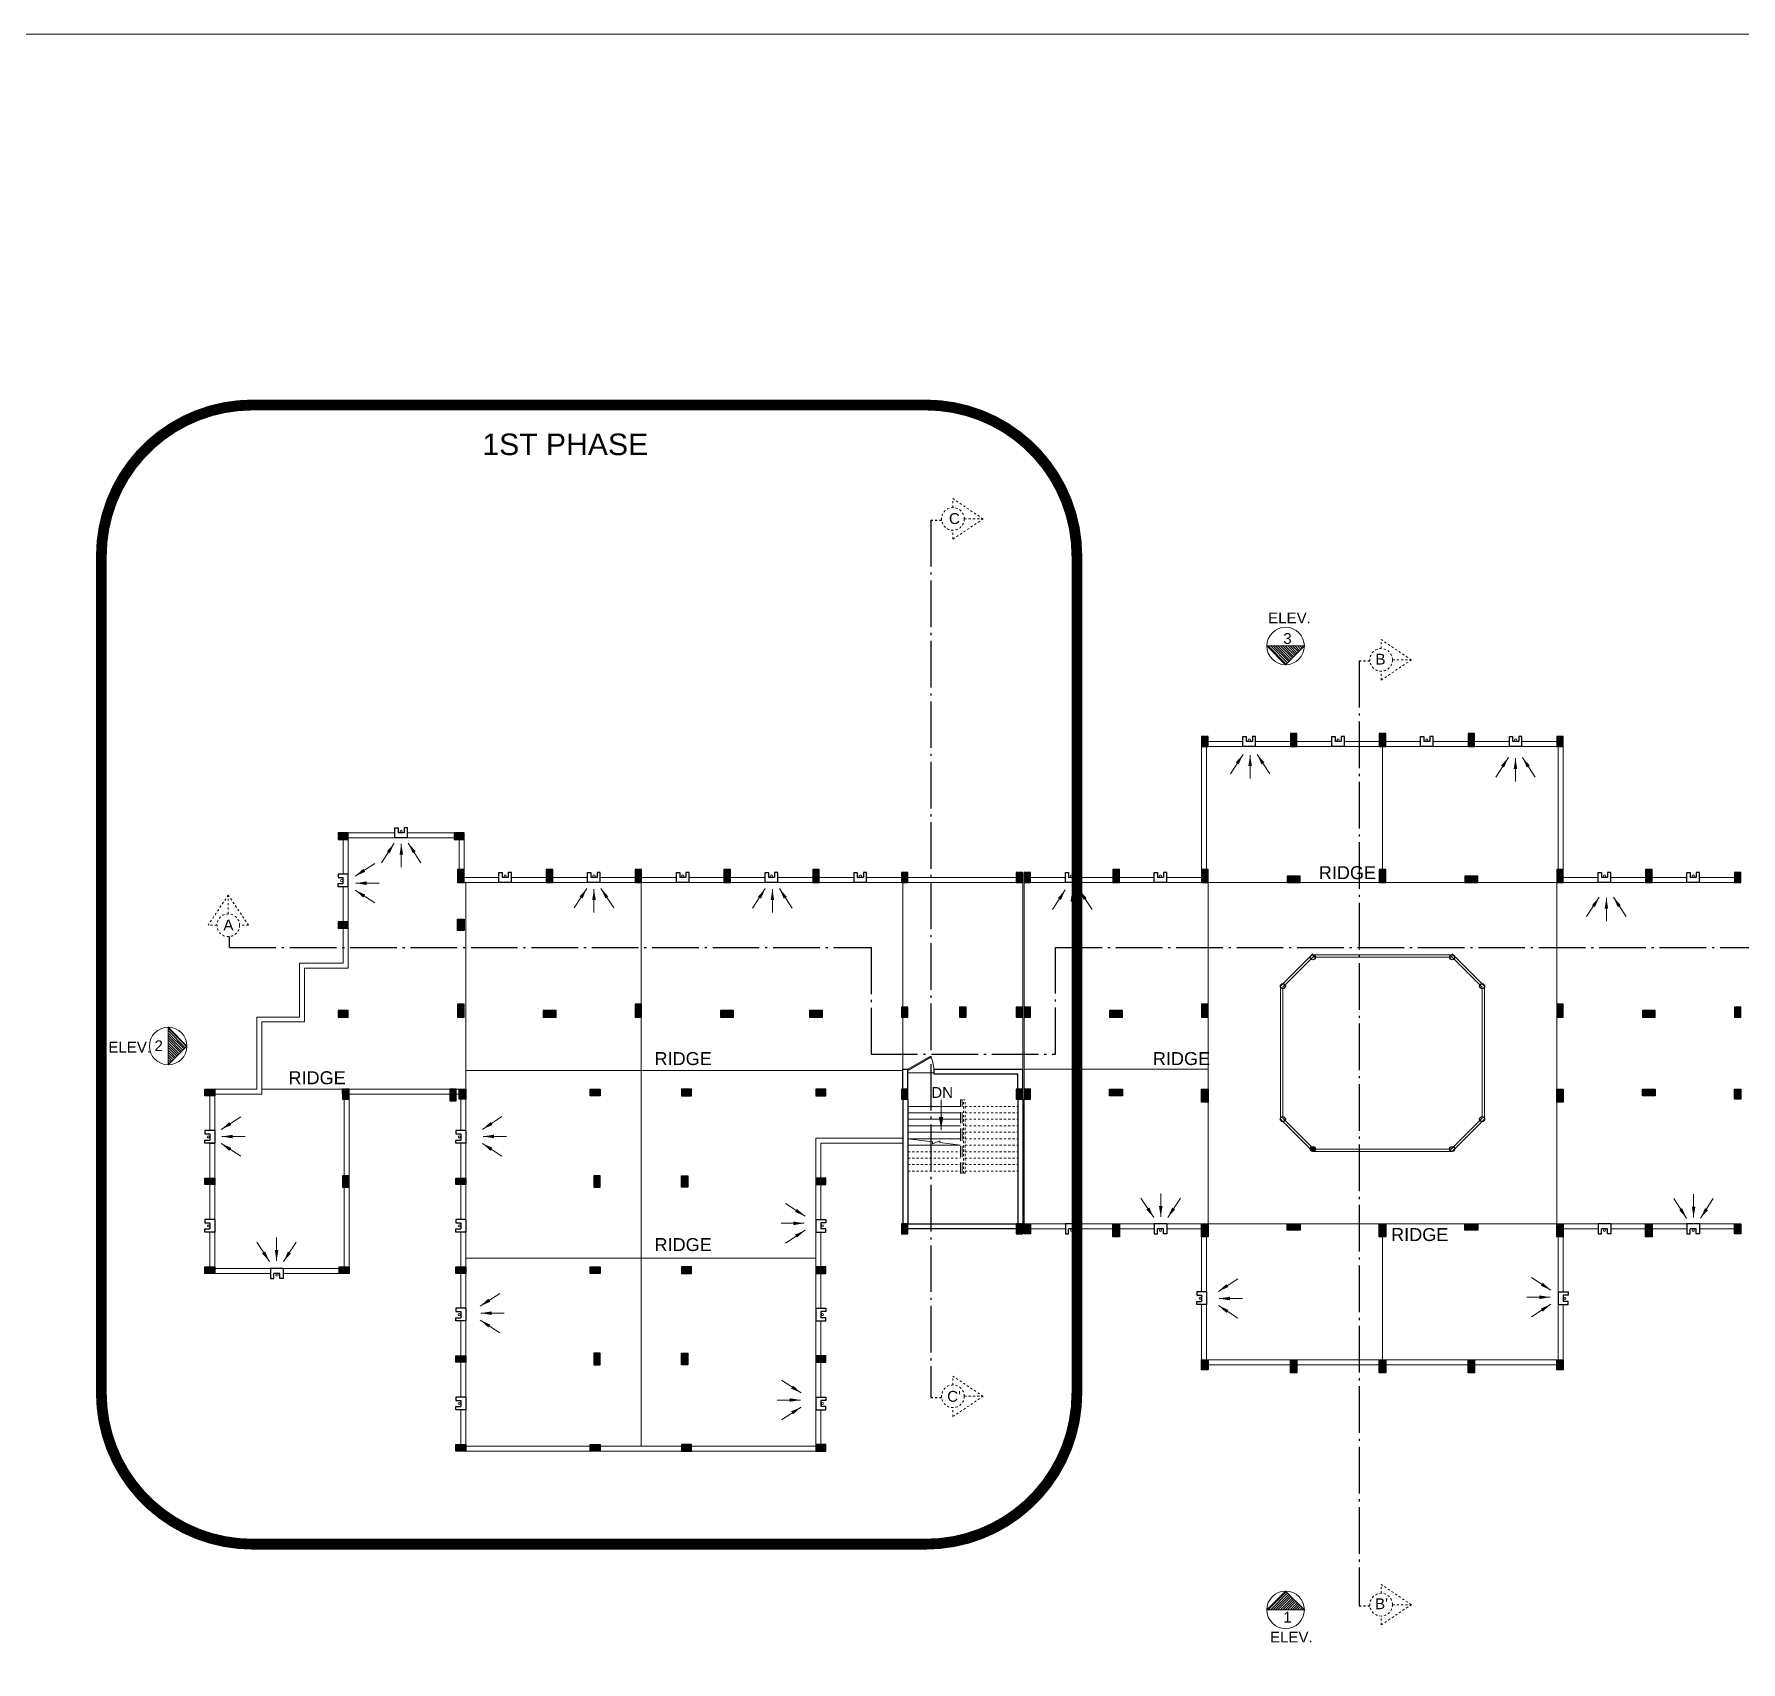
# Model space of a CAD drawing. Header units: millimetres. Extents: x 1898 to 3725, y 783 to 1532.
# Drawn here: x 2823.4 to 2902.5, y 1252.8 to 1328.2 of the extents above; entities that cross this region are included whole.
import ezdxf

# ---------------------------------------------------------------- set-up
doc = ezdxf.new("R2010")
doc.units = ezdxf.units.MM
for name, pattern in [('ACAD_ISO04W100', [30, 24, -3, 0, -3]), ('CENTER2', [1.125, 0.75, -0.125, 0.125, -0.125]), ('DASHED', [0.75, 0.5, -0.25]), ('DASHED2', [0.375, 0.25, -0.125]), ('HIDDEN', [0.375, 0.25, -0.125])]:
    doc.linetypes.add(name, pattern=pattern)
doc.layers.get('0').update_dxf_attribs({"lineweight": 20})
for name, color, linetype, lineweight in [('COL HATCH', 253, 'Continuous', 13), ('Column', 251, 'Continuous', 30), ('DIM', 6, 'Continuous', 18), ('Dimens', 251, 'Continuous', 18), ('Door', 54, 'Continuous', 18), ('ELEV.1', 7, 'Continuous', 20), ('expension joint', 248, 'Continuous', 18), ('Fixture', 44, 'Continuous', 13), ('Railing', 23, 'Continuous', 13), ('RIDGE', 7, 'Continuous', 15), ('Section', 72, 'DASHED2', 30), ('section line', 74, 'ACAD_ISO04W100', 30), ('SLOPE', 232, 'Continuous', 13), ('STAIRS', 10, 'Continuous', 18), ('TEXT', 7, 'Continuous', 15), ('Wall', 7, 'Continuous', 30), ('Window-Wall', 7, 'Continuous', 18)]:
    doc.layers.add(name, color=color, linetype=linetype, lineweight=lineweight)
doc.styles.add('DIM', font='arial.ttf', dxfattribs={"height": 0.5})
doc.styles.add('L120', font='arial.ttf', dxfattribs={"height": 0.6})
doc.styles.get("Standard").update_dxf_attribs({"font": 'arial.ttf', "height": 0.2})
doc.dimstyles.new('Current Dim style', dxfattribs={"dimscale": 0.3, "dimtxt": 0.2, "dimasz": 2, "dimexe": 0.18, "dimexo": 1, "dimgap": 0.09, "dimtad": 0, "dimzin": 0, "dimdsep": 46, "dimtxsty": 'Standard', "dimcen": 0.09, "dimclrd": 256, "dimclre": 256, "dimclrt": 7, "dimadec": 0, "dimazin": 0, "dimtfac": 1, "dimtofl": 0, "dimtmove": 2, "dimatfit": 3, "dimfxl": 0, "dimtolj": 1, "dimtzin": 0, "dimlwd": -1, "dimlwe": -1, "dimarcsym": 0})
doc.dimstyles.new('DIM', dxfattribs={"dimtxt": 0.5, "dimasz": 0.5, "dimexe": 0.02, "dimexo": 0, "dimgap": 0.1, "dimtad": 0, "dimdec": 3, "dimzin": 0, "dimdsep": 46, "dimtxsty": 'DIM', "dimcen": 0, "dimclrd": 251, "dimclre": 256, "dimclrt": 7, "dimadec": 0, "dimazin": 0, "dimtfac": 1, "dimtdec": 3, "dimtofl": 0, "dimtmove": 0, "dimatfit": 3, "dimfxl": 0, "dimtolj": 1, "dimtzin": 0, "dimlwd": -1, "dimlwe": -1, "dimarcsym": 0})

# ---------------------------------------------------------------- blocks, each defined once
blk = doc.blocks.new('C3')
at = {"layer": 'COL HATCH'}
h = blk.add_hatch(color=256, dxfattribs=at)
h.dxf.hatch_style = 1
h.paths.add_polyline_path([(0.3, 0), (0, 0), (0, -0.53), (0.3, -0.53)])
at = {"layer": 'Column'}
for p, q in [((0, 0), (0, -0.53)), ((0.3, 0), (0, 0)), ((0.3, -0.53), (0.3, 0)), ((0, -0.53), (0.3, -0.53))]:
    blk.add_line(p, q, dxfattribs=at)
blk = doc.blocks.new('SHAFT')
at = {"layer": 'Fixture'}
blk.add_circle((0.327, -0.302), 0.05, dxfattribs=at)
at = {"layer": 'Wall'}
for p, q in [((0.035, 0), (0.62, 0)), ((0.035, 0), (0.035, -0.46)), ((0.035, -0.46), (0.185, -0.46)), ((0.185, -0.46), (0.185, -0.23)), ((0.185, -0.23), (0.47, -0.23)), ((0.47, -0.46), (0.47, -0.23)), ((0.62, -0.46), (0.47, -0.46)), ((0.62, 0), (0.62, -0.46))]:
    blk.add_line(p, q, dxfattribs=at)
blk = doc.blocks.new('CU')
at = {"layer": 'COL HATCH', "linetype": 'CENTER2'}
h = blk.add_hatch(color=256, dxfattribs=at)
h.dxf.hatch_style = 1
h.paths.add_polyline_path([(0, 0.035), (0, -0.265), (0.46, -0.265), (0.46, 0.035)])
at = {"layer": 'Column', "linetype": 'CENTER2'}
blk.add_lwpolyline([(0, 0.035), (0, -0.265), (0.46, -0.265), (0.46, 0.035), (0, 0.035)], dxfattribs=at)
blk = doc.blocks.new('C2')
at = {"layer": 'COL HATCH'}
h = blk.add_hatch(color=256, dxfattribs=at)
h.dxf.hatch_style = 1
h.paths.add_polyline_path([(0.3, 0), (0, 0), (0, -0.6), (0.3, -0.6)])
at = {"layer": 'Column'}
for p, q in [((0, 0), (0, -0.6)), ((0.3, 0), (0, 0)), ((0.3, -0.6), (0.3, 0)), ((0, -0.6), (0.3, -0.6))]:
    blk.add_line(p, q, dxfattribs=at)
blk = doc.blocks.new('*U18')
for p, q in [((0, 0), (0, 6)), ((40, 0), (40, 6))]:
    blk.add_line(p, q)
blk.add_lwpolyline([(0, 0), (34.6, -20), (35.5, -18.5), (0.9, 1.5)], close=True)
blk.add_arc((0, 0), 40, 330, 360)
blk = doc.blocks.new('Door')
at = {"layer": 'Door'}
blk.add_line((0, 0.18), (1.199, 0.18), dxfattribs=at)
at = {"layer": 'Door', "xscale": 0.0299845412869386, "yscale": 0.0299845412869386, "zscale": 0.0299845412869386}
blk.add_blockref('*U18', (0, 0), dxfattribs=at)
blk = doc.blocks.new('Elev block')
at = {"layer": 'ELEV.1'}
h = blk.add_hatch(dxfattribs=at)
h.set_pattern_fill('ANSI31', color=256, scale=0.025, style=0)
h.set_pattern_definition([(315, (37.58842, 37.29722), (-0.0561266, -0.0561266), [])])
h.paths.add_polyline_path([(39.327, 37.297), (38.458, 36.428), (37.588, 37.297)])
h = blk.add_hatch(dxfattribs=at)
h.set_pattern_fill('ANSI31', color=256, scale=0.025, angle=-90, style=0)
h.set_pattern_definition([(315, (-13.32975, 19.63564), (0.0561266, 0.0561266), [])])
h.paths.add_polyline_path([(-13.33, 17.897), (-12.461, 18.766), (-13.33, 19.636)])
h = blk.add_hatch(dxfattribs=at)
h.set_pattern_fill('ANSI31', color=256, scale=0.025, angle=90, style=0)
h.set_pattern_definition([(135, (99.13637, 17.94766), (-0.0561266, -0.0561266), [])])
h.paths.add_polyline_path([(99.136, 19.686), (98.267, 18.817), (99.136, 17.948)])
h = blk.add_hatch(dxfattribs=at)
h.set_pattern_fill('ANSI31', color=256, scale=0.025, style=0)
h.set_pattern_definition([(45, (37.58842, -7.35309), (-0.0561266, 0.0561266), [])])
h.paths.add_polyline_path([(39.327, -7.353), (38.458, -6.484), (37.588, -7.353)])
for p, q in [((37.588, 37.297), (39.327, 37.297)), ((38.458, 36.428), (37.588, 37.297)), ((39.327, 37.297), (38.458, 36.428)), ((-13.33, 19.636), (-13.33, 17.897)), ((-12.461, 18.766), (-13.33, 19.636)), ((99.136, 19.686), (98.267, 18.817)), ((99.136, 17.948), (99.136, 19.686)), ((-13.33, 17.897), (-12.461, 18.766)), ((98.267, 18.817), (99.136, 17.948)), ((38.458, -6.484), (37.588, -7.353)), ((39.327, -7.353), (38.458, -6.484)), ((37.588, -7.353), (39.327, -7.353))]:
    blk.add_line(p, q, dxfattribs=at)
for centre in [(38.458, 37.297), (-13.33, 18.766), (99.136, 18.817), (38.458, -7.353)]:
    blk.add_circle(centre, 0.869, dxfattribs=at)
at = {"layer": 'ELEV.1', "char_height": 0.5, "attachment_point": 1, "style": 'L120'}
for s, insert in [('ELEV.', (37.649, 38.847)), ('3', (38.349, 37.893)), ('2', (-13.963, 19.029)), ('4', (99.297, 19.076)), ('ELEV.', (100.147, 19.051)), ('ELEV.', (-16.104, 18.964)), ('1', (38.349, -7.444)), ('ELEV.', (37.734, -8.366))]:
    blk.add_mtext_dynamic_manual_height_columns(s, width=0.5, gutter_width=24, heights=[0], dxfattribs=dict(at, insert=insert))
blk = doc.blocks.new('BDHVBFH')
at = {"layer": 'Section', "color": 7, "linetype": 'ByBlock', "lineweight": 20, "ltscale": 0.05}
for p, q in [((5432.399, -574.787), (5431.461, -576.186)), ((5432.399, -575.66), (5432.399, -574.787)), ((5433.338, -576.186), (5432.399, -574.787)), ((5431.873, -576.186), (5431.461, -576.186)), ((5433.338, -576.186), (5432.925, -576.186))]:
    blk.add_line(p, q, dxfattribs=at)
blk.add_circle((5432.399, -576.186), 0.526, dxfattribs=at)
blk = doc.blocks.new('A$C761723A2')
at = {"layer": 'Section', "ltscale": 0.05}
blk.add_line((110.31, 15.105), (110.31, 15.605), dxfattribs=at)
at = {"layer": 'section line', "ltscale": 0.09}
for p, q in [((1.47, 15.105), (1.47, 15.605)), ((1.47, 15.105), (31.207, 15.105)), ((31.207, 15.105), (31.207, 10.164)), ((39.754, 15.105), (110.31, 15.105)), ((39.754, 10.164), (39.754, 15.105)), ((31.207, 10.164), (39.754, 10.164))]:
    blk.add_line(p, q, dxfattribs=at)
at = {"layer": 'Section'}
for p in [(-5430.98, 592.314), (-5322.141, 592.314)]:
    blk.add_blockref('BDHVBFH', p, dxfattribs=at)
at = {"layer": 'section line', "ltscale": 0.07, "char_height": 0.5, "attachment_point": 1}
for s, width, insert in [('A', 1.05451, (1.191, 16.394)), ("A'", 0.53707, (110.006, 16.403))]:
    blk.add_mtext_dynamic_manual_height_columns(s, width=width, gutter_width=12.5, heights=[0], dxfattribs=dict(at, insert=insert))
blk = doc.blocks.new('A$C0FE92310')
at = {"layer": 'Section', "ltscale": 0.05}
for p, q in [((7.295, 32.832), (7.795, 32.832)), ((7.295, -10.936), (7.795, -10.936))]:
    blk.add_line(p, q, dxfattribs=at)
at = {"layer": 'section line', "ltscale": 0.09}
blk.add_line((7.295, 32.832), (7.295, -10.936), dxfattribs=at)
at = {"layer": 'Section', "rotation": 270}
for p in [(584.505, 5465.283), (584.505, 5421.515)]:
    blk.add_blockref('BDHVBFH', p, dxfattribs=at)
at = {"layer": 'section line', "ltscale": 0.07, "char_height": 0.5, "attachment_point": 1}
for s, width, insert in [('B', 1.05451, (8.056, 33.167)), ("B'", 0.53707, (8.036, -10.592))]:
    blk.add_mtext_dynamic_manual_height_columns(s, width=width, gutter_width=12.5, heights=[0], dxfattribs=dict(at, insert=insert))
blk = doc.blocks.new('A$C321216A2')
at = {"layer": 'Section', "ltscale": 0.05}
for p, q in [((1.36, 33.062), (1.86, 33.062)), ((1.36, -7.582), (1.86, -7.582))]:
    blk.add_line(p, q, dxfattribs=at)
at = {"layer": 'section line', "ltscale": 0.09}
blk.add_line((1.36, 33.062), (1.36, -7.582), dxfattribs=at)
at = {"layer": 'Section', "rotation": 270}
for p in [(578.569, 5465.513), (578.569, 5424.868)]:
    blk.add_blockref('BDHVBFH', p, dxfattribs=at)
at = {"layer": 'section line', "ltscale": 0.07, "char_height": 0.5, "attachment_point": 1}
for s, width, heights, insert in [('C', 1.05451, [0], (2.202, 33.38)), ("C'", 0.53707, [0.266], (2.118, -7.282))]:
    blk.add_mtext_dynamic_manual_height_columns(s, width=width, gutter_width=12.5, heights=heights, dxfattribs=dict(at, insert=insert))

msp = doc.modelspace()

# ---------------------------------------------------------------- hatches: boundary and pattern name
at = {"layer": 'COL HATCH'}
h = msp.add_hatch(color=256, dxfattribs=at)
edge = h.paths.add_edge_path()
edge.add_arc((2882.6317, 1276.5618), 0.115, 0, 360)
h = msp.add_hatch(color=256, dxfattribs=at)
edge = h.paths.add_edge_path()
edge.add_arc((2882.6317, 1276.5618), 0.115, 0, 360)
h = msp.add_hatch(color=256, dxfattribs=at)
edge = h.paths.add_edge_path()
edge.add_arc((2882.6317, 1276.5618), 0.115, 0, 360)
h = msp.add_hatch(color=256, dxfattribs=at)
edge = h.paths.add_edge_path()
edge.add_arc((2882.6317, 1276.5618), 0.115, 0, 360)
h = msp.add_hatch(color=256, dxfattribs=at)
edge = h.paths.add_edge_path()
edge.add_arc((2882.6317, 1276.5618), 0.115, 0, 360)
h = msp.add_hatch(color=256, dxfattribs=at)
edge = h.paths.add_edge_path()
edge.add_arc((2882.6317, 1276.5618), 0.115, 0, 360)
h = msp.add_hatch(color=256, dxfattribs=at)
edge = h.paths.add_edge_path()
edge.add_arc((2882.6317, 1276.5618), 0.115, 0, 360)
h = msp.add_hatch(color=256, dxfattribs=at)
edge = h.paths.add_edge_path()
edge.add_arc((2882.6317, 1276.5618), 0.115, 0, 360)

# ---------------------------------------------------------------- linework, layer by layer
at = {"layer": 'Column'}
for centre in [(2882.6317, 1285.4417), (2889.0917, 1285.4417), (2881.2467, 1284.1043), (2890.4767, 1284.1043), (2881.2467, 1277.9468), (2890.4767, 1277.9468), (2882.6317, 1276.5618), (2889.0917, 1276.5618)]:
    msp.add_circle(centre, 0.115, dxfattribs=at)
at = {"layer": 'DIM'}
for p, q in [((2881.1317, 1284.1043), (2882.6317, 1285.6043)), ((2881.2467, 1284.0567), (2882.6793, 1285.4893)), ((2882.6317, 1285.5567), (2889.0917, 1285.5567)), ((2882.6793, 1285.4417), (2889.044, 1285.4417)), ((2889.044, 1285.4893), (2890.4767, 1284.0567)), ((2889.0917, 1285.6043), (2890.5917, 1284.1043)), ((2881.1317, 1284.1043), (2881.1317, 1277.9468)), ((2881.2467, 1284.0567), (2881.2467, 1277.9945)), ((2890.4767, 1284.0567), (2890.4767, 1277.9945)), ((2890.5917, 1284.1043), (2890.5917, 1277.9468)), ((2881.1317, 1277.9468), (2882.6317, 1276.4468)), ((2881.2467, 1277.9945), (2882.6793, 1276.5618)), ((2889.044, 1276.5618), (2890.4767, 1277.9945)), ((2889.0917, 1276.4468), (2890.5917, 1277.9468)), ((2865.0055, 1276.8972), (2863.8692, 1277.0369)), ((2865.0055, 1276.8006), (2865.3401, 1276.9405)), ((2865.0055, 1276.8972), (2865.0055, 1276.8006)), ((2865.3401, 1276.856), (2865.3401, 1276.9405)), ((2866.3092, 1276.7369), (2865.3401, 1276.856)), ((2882.6317, 1276.4468), (2889.0917, 1276.4468)), ((2882.6793, 1276.5618), (2889.044, 1276.5618))]:
    msp.add_line(p, q, dxfattribs=at)
at = {"layer": 'DIM', "linetype": 'Continuous'}
msp.add_lwpolyline([(2246.9181, 1328.2075), (3090.9806, 1328.2075), (3090.9806, 1182.0657), (2246.9181, 1182.0657)], close=True, dxfattribs=at)
at = {"layer": 'Dimens', "color": 1, "linetype": 'DASHED', "lineweight": 15, "ltscale": 10, "const_width": 0.5}
msp.add_lwpolyline([(2833.4859, 1311.0278), (2864.6993, 1311.0278, -0.4142136), (2871.6993, 1304.0278), (2871.6993, 1265.2566, -0.4142136), (2864.6993, 1258.2566), (2833.4859, 1258.2566, -0.4142136), (2826.4859, 1265.2566), (2826.4859, 1304.0278, -0.4142136)], format="xyb", close=True, dxfattribs=at)
at = {"layer": 'ELEV.1'}
for p, q in [((2877.4817, 1289.5068), (2877.4817, 1295.2068)), ((2877.7117, 1289.5068), (2877.7117, 1295.2068)), ((2877.7817, 1295.4368), (2879.3967, 1295.4368)), ((2877.7817, 1295.2068), (2879.3967, 1295.2068)), ((2879.9817, 1295.4368), (2881.5967, 1295.4368)), ((2879.9817, 1295.2068), (2881.5967, 1295.2068)), ((2881.8967, 1295.4368), (2883.5117, 1295.4368)), ((2881.8967, 1295.2068), (2883.5117, 1295.2068)), ((2884.0967, 1295.4368), (2885.7117, 1295.4368)), ((2884.0967, 1295.2068), (2885.7117, 1295.2068)), ((2886.0117, 1295.4368), (2887.6267, 1295.4368)), ((2886.0117, 1295.2068), (2887.6267, 1295.2068)), ((2888.2117, 1295.4368), (2889.8267, 1295.4368)), ((2888.2117, 1295.2068), (2889.8267, 1295.2068)), ((2890.1267, 1295.4368), (2891.7417, 1295.4368)), ((2890.1267, 1295.2068), (2891.7417, 1295.2068)), ((2892.3267, 1295.4368), (2893.9417, 1295.4368)), ((2892.3267, 1295.2068), (2893.9417, 1295.2068)), ((2894.0117, 1289.5068), (2894.0117, 1295.2068)), ((2894.2417, 1289.5068), (2894.2417, 1295.2068)), ((2837.9293, 1291.2068), (2840.0892, 1291.2068)), ((2837.9293, 1290.9768), (2840.0892, 1290.9768)), ((2842.8342, 1291.2068), (2840.6742, 1291.2068)), ((2842.8342, 1290.9768), (2840.6742, 1290.9768)), ((2837.6993, 1290.9068), (2837.6993, 1289.2918)), ((2837.9293, 1290.9068), (2837.9293, 1289.2918)), ((2843.0642, 1289.5068), (2843.0642, 1290.9068)), ((2843.2942, 1289.5068), (2843.2942, 1290.9068)), ((2837.6993, 1287.0918), (2837.6993, 1288.7068)), ((2837.9293, 1287.0918), (2837.9293, 1288.7068)), ((2843.2942, 1289.1368), (2844.9092, 1289.1368)), ((2843.2942, 1288.9068), (2844.9092, 1288.9068)), ((2845.4942, 1289.1368), (2847.1092, 1289.1368)), ((2845.4942, 1288.9068), (2847.1092, 1288.9068)), ((2847.4092, 1289.1368), (2849.0242, 1289.1368)), ((2847.4092, 1288.9068), (2849.0242, 1288.9068)), ((2849.6092, 1289.1368), (2851.2242, 1289.1368)), ((2849.6092, 1288.9068), (2851.2242, 1288.9068)), ((2851.5242, 1289.1368), (2853.1392, 1289.1368)), ((2851.5242, 1288.9068), (2853.1392, 1288.9068)), ((2853.7242, 1289.1368), (2855.3392, 1289.1368)), ((2853.7242, 1288.9068), (2855.3392, 1288.9068)), ((2855.6392, 1289.1368), (2857.2542, 1289.1368)), ((2855.6392, 1288.9068), (2857.2542, 1288.9068)), ((2857.8392, 1289.1368), (2859.4542, 1289.1368)), ((2857.8392, 1288.9068), (2859.4542, 1288.9068)), ((2859.7542, 1289.1368), (2861.3692, 1289.1368)), ((2859.7542, 1288.9068), (2861.3692, 1288.9068)), ((2861.9542, 1289.1368), (2863.5692, 1289.1368)), ((2861.9542, 1288.9068), (2863.5692, 1288.9068)), ((2863.8692, 1289.1368), (2868.8892, 1289.1368)), ((2863.8692, 1288.9068), (2868.8892, 1288.9068)), ((2869.5517, 1289.1368), (2871.1667, 1289.1368)), ((2869.5517, 1288.9068), (2871.1667, 1288.9068)), ((2871.7517, 1289.1368), (2873.3667, 1289.1368)), ((2871.7517, 1288.9068), (2873.3667, 1288.9068)), ((2873.6667, 1289.1368), (2875.2817, 1289.1368)), ((2873.6667, 1288.9068), (2875.2817, 1288.9068)), ((2875.8667, 1289.1368), (2877.4817, 1289.1368)), ((2875.8667, 1288.9068), (2877.4817, 1288.9068)), ((2894.2417, 1289.1368), (2895.8567, 1289.1368)), ((2894.2417, 1288.9068), (2895.8567, 1288.9068)), ((2896.4417, 1289.1368), (2898.0567, 1289.1368)), ((2896.4417, 1288.9068), (2898.0567, 1288.9068)), ((2898.3567, 1289.1368), (2899.9717, 1289.1368)), ((2898.3567, 1288.9068), (2899.9717, 1288.9068)), ((2900.5567, 1289.1368), (2902.1717, 1289.1368)), ((2900.5567, 1288.9068), (2902.1717, 1288.9068)), ((2837.6993, 1286.7918), (2837.6993, 1285.1768)), ((2837.9293, 1286.7918), (2837.9293, 1284.9468)), ((2835.6683, 1285.1768), (2837.6993, 1285.1768)), ((2835.6683, 1285.1768), (2835.6683, 1282.6768)), ((2837.9683, 1279.3268), (2842.9142, 1279.3268)), ((2837.9683, 1279.0968), (2842.9142, 1279.0968)), ((2843.1442, 1279.3268), (2842.9317, 1279.3268)), ((2842.9317, 1279.0968), (2843.1442, 1279.0968)), ((2831.5083, 1277.4118), (2831.5083, 1279.0268)), ((2831.7383, 1277.4118), (2831.7383, 1279.0268)), ((2837.7383, 1275.3268), (2837.7383, 1278.8668)), ((2837.9683, 1275.3268), (2837.9683, 1278.8668)), ((2843.1442, 1279.0268), (2843.1442, 1277.4118)), ((2843.3742, 1279.0268), (2843.3742, 1277.4118)), ((2831.5083, 1275.2118), (2831.5083, 1276.8268)), ((2831.7383, 1275.2118), (2831.7383, 1276.8268)), ((2843.1442, 1276.8268), (2843.1442, 1275.2118)), ((2843.3742, 1276.8268), (2843.3742, 1275.2118)), ((2859.6042, 1277.0568), (2863.6392, 1277.0568)), ((2859.6042, 1277.0568), (2859.6042, 1275.2118)), ((2859.8342, 1276.8268), (2863.6392, 1276.8268)), ((2859.8342, 1276.8268), (2859.8342, 1275.2118)), ((2831.5083, 1273.2968), (2831.5083, 1274.9118)), ((2831.7383, 1273.2968), (2831.7383, 1274.9118)), ((2837.7383, 1271.0968), (2837.7383, 1274.7968)), ((2837.9683, 1271.0968), (2837.9683, 1274.7968)), ((2843.1442, 1274.9118), (2843.1442, 1273.2968)), ((2843.3742, 1274.9118), (2843.3742, 1273.2968)), ((2859.6042, 1274.9118), (2859.6042, 1273.2968)), ((2859.6042, 1274.9118), (2859.6042, 1274.7968)), ((2859.8342, 1274.9118), (2859.8342, 1273.2968)), ((2859.8342, 1274.9118), (2859.8342, 1274.7968)), ((2871.1667, 1273.0969), (2869.5517, 1273.0969)), ((2871.1667, 1272.8669), (2869.5517, 1272.8669)), ((2873.3667, 1273.0969), (2871.7517, 1273.0969)), ((2873.3667, 1272.8669), (2871.7517, 1272.8669)), ((2875.2817, 1273.0969), (2873.6667, 1273.0969)), ((2875.2817, 1272.8669), (2873.6667, 1272.8669)), ((2877.4817, 1273.0969), (2875.8667, 1273.0969)), ((2877.4817, 1272.8669), (2875.8667, 1272.8669)), ((2894.2417, 1273.0968), (2895.8567, 1273.0968)), ((2894.2417, 1272.8668), (2895.8567, 1272.8668)), ((2896.4417, 1273.0968), (2898.0567, 1273.0968)), ((2896.4417, 1272.8668), (2898.0567, 1272.8668)), ((2898.3567, 1273.0968), (2899.9717, 1273.0968)), ((2898.3567, 1272.8668), (2899.9717, 1272.8668)), ((2900.5567, 1273.0968), (2902.1717, 1273.0968)), ((2900.5567, 1272.8668), (2902.1717, 1272.8668)), ((2831.5083, 1271.0968), (2831.5083, 1272.7118)), ((2831.7383, 1271.0968), (2831.7383, 1272.7118)), ((2843.1442, 1272.7118), (2843.1442, 1271.0968)), ((2843.3742, 1272.7118), (2843.3742, 1271.0968)), ((2859.6042, 1272.7118), (2859.6042, 1271.0968)), ((2859.8342, 1272.7118), (2859.8342, 1271.0968)), ((2877.4817, 1269.9394), (2877.4817, 1272.4969)), ((2877.7117, 1269.9394), (2877.7117, 1272.4969)), ((2894.0117, 1272.4968), (2894.0117, 1269.9393)), ((2894.2417, 1272.4968), (2894.2417, 1269.9393)), ((2831.7383, 1271.0268), (2834.3308, 1271.0268)), ((2831.7383, 1270.7968), (2834.3308, 1270.7968)), ((2834.9158, 1271.0268), (2837.5083, 1271.0268)), ((2834.9158, 1270.7968), (2837.5083, 1270.7968)), ((2843.1442, 1270.7968), (2843.1442, 1269.1818)), ((2843.3742, 1270.7968), (2843.3742, 1269.1818)), ((2859.6042, 1270.7968), (2859.6042, 1269.1818)), ((2859.8342, 1270.7968), (2859.8342, 1269.1818)), ((2877.4817, 1266.7968), (2877.4817, 1269.3544)), ((2877.7117, 1266.7968), (2877.7117, 1269.3544)), ((2894.0117, 1269.3543), (2894.0117, 1266.7968)), ((2894.2417, 1269.3543), (2894.2417, 1266.7968)), ((2843.1442, 1268.5968), (2843.1442, 1266.9818)), ((2843.3742, 1268.5968), (2843.3742, 1266.9818)), ((2859.6042, 1268.5968), (2859.6042, 1266.9818)), ((2859.8342, 1268.5968), (2859.8342, 1266.9818)), ((2843.1442, 1266.6818), (2843.1442, 1265.0668)), ((2843.3742, 1266.6818), (2843.3742, 1265.0668)), ((2859.6042, 1266.6818), (2859.6042, 1265.0668)), ((2859.8342, 1266.6818), (2859.8342, 1265.0668)), ((2881.5967, 1266.7968), (2877.7817, 1266.7968)), ((2881.5967, 1266.5668), (2877.7817, 1266.5668)), ((2885.7117, 1266.7968), (2881.8967, 1266.7968)), ((2885.7117, 1266.5668), (2881.8967, 1266.5668)), ((2889.8267, 1266.7968), (2886.0117, 1266.7968)), ((2889.8267, 1266.5668), (2886.0117, 1266.5668)), ((2890.1267, 1266.7968), (2893.9417, 1266.7968)), ((2890.1267, 1266.5668), (2893.9417, 1266.5668)), ((2843.1442, 1264.4818), (2843.1442, 1262.8668)), ((2843.3742, 1264.4818), (2843.3742, 1262.8668)), ((2859.6042, 1264.4818), (2859.6042, 1262.8668)), ((2859.8342, 1264.4818), (2859.8342, 1262.8668)), ((2843.3742, 1262.7968), (2849.1442, 1262.7968)), ((2843.3742, 1262.5668), (2849.1442, 1262.5668)), ((2849.6042, 1262.7968), (2853.3742, 1262.7968)), ((2849.6042, 1262.5668), (2853.3742, 1262.5668)), ((2853.8342, 1262.7968), (2859.6042, 1262.7968)), ((2853.8342, 1262.5668), (2859.6042, 1262.5668))]:
    msp.add_line(p, q, dxfattribs=at)
for points in [[(2837.9293, 1284.9468), (2835.8983, 1284.9468), (2835.8983, 1282.4468), (2833.9225, 1282.4468), (2833.9225, 1279.0969), (2831.7383, 1279.0968)], [(2835.6683, 1282.6768), (2833.6925, 1282.6768), (2833.6925, 1279.3269), (2831.7383, 1279.3268)]]:
    msp.add_lwpolyline(points, dxfattribs=at)
at = {"layer": 'expension joint'}
for p, q in [((2869.1892, 1288.9068), (2869.1892, 1283.1368)), ((2869.2517, 1283.1368), (2869.2517, 1288.9068)), ((2869.1892, 1282.6768), (2869.1892, 1280.2669)), ((2869.2517, 1279.3268), (2869.2517, 1282.6768)), ((2869.2517, 1278.8668), (2869.2517, 1273.0969))]:
    msp.add_line(p, q, dxfattribs=at)
at = {"layer": 'Railing', "linetype": 'DASHED'}
for p, q in [((2866.3092, 1277.0119), (2866.3092, 1278.8448)), ((2866.3892, 1277.0119), (2866.3892, 1278.8448)), ((2866.3092, 1275.4369), (2866.3092, 1277.0119)), ((2866.3892, 1275.4369), (2866.3892, 1277.0119)), ((2866.3092, 1275.4369), (2866.3892, 1275.4369)), ((2866.4392, 1275.4369), (2866.5192, 1275.4369))]:
    msp.add_line(p, q, dxfattribs=at)
at = {"layer": 'Railing', "linetype": 'HIDDEN', "ltscale": 0.01}
for p, q in [((2866.3892, 1278.8448), (2866.3092, 1278.8448)), ((2866.5192, 1278.8448), (2866.4392, 1278.8448))]:
    msp.add_line(p, q, dxfattribs=at)
at = {"layer": 'Railing', "linetype": 'DASHED', "ltscale": 0.02}
for p, q in [((2866.4392, 1275.4369), (2866.4392, 1278.8448)), ((2866.5192, 1275.4369), (2866.5192, 1278.8448))]:
    msp.add_line(p, q, dxfattribs=at)
at = {"layer": 'RIDGE'}
for p, q in [((2885.8617, 1289.5068), (2885.8617, 1295.2068)), ((2843.3742, 1279.3268), (2843.3742, 1288.9068)), ((2851.5008, 1288.9068), (2851.5008, 1262.7968)), ((2863.6392, 1280.2669), (2863.6392, 1288.9068)), ((2877.7817, 1273.0969), (2877.7817, 1288.9068)), ((2877.7817, 1288.9068), (2893.9417, 1288.9068)), ((2893.9417, 1288.9068), (2893.9417, 1273.0968)), ((2851.5125, 1280.2035), (2843.3742, 1280.2035)), ((2851.5125, 1280.2035), (2863.6392, 1280.2035)), ((2869.2517, 1280.2669), (2877.7817, 1280.2669)), ((2837.6683, 1279.3268), (2833.9225, 1279.3268)), ((2877.7817, 1273.0969), (2893.9417, 1273.0968)), ((2885.8617, 1272.4968), (2885.8617, 1266.7968)), ((2859.6042, 1271.5002), (2843.3742, 1271.5002))]:
    msp.add_line(p, q, dxfattribs=at)
for p in [(2851.5125, 1280.2035), (2851.5008, 1271.5002)]:
    msp.add_point(p, dxfattribs=at)
at = {"layer": 'STAIRS'}
for p, q in [((2863.8692, 1278.5369), (2866.3092, 1278.5369)), ((2863.8692, 1278.2369), (2866.3092, 1278.2369)), ((2863.8692, 1277.9369), (2866.3092, 1277.9369)), ((2863.8692, 1277.6369), (2866.3092, 1277.6369)), ((2863.8692, 1277.3369), (2866.3092, 1277.3369)), ((2863.8692, 1277.0369), (2866.3092, 1277.0369)), ((2863.8692, 1276.7369), (2866.3092, 1276.7369)), ((2866.3092, 1277.3369), (2865.259, 1277.3369))]:
    msp.add_line(p, q, dxfattribs=at)
at = {"layer": 'STAIRS', "linetype": 'DASHED2', "ltscale": 0.02}
for p, q in [((2866.5192, 1278.5369), (2868.9592, 1278.5369)), ((2866.5192, 1278.2369), (2868.9592, 1278.2369)), ((2866.5192, 1277.9369), (2868.9592, 1277.9369)), ((2866.5192, 1277.6369), (2868.9592, 1277.6369)), ((2866.5192, 1277.3369), (2868.9592, 1277.3369)), ((2866.5192, 1277.0369), (2868.9592, 1277.0369)), ((2866.5192, 1276.7369), (2868.9592, 1276.7369)), ((2863.8692, 1276.4369), (2866.3092, 1276.4369)), ((2863.8692, 1276.1369), (2866.3092, 1276.1369)), ((2866.5192, 1276.4369), (2868.9592, 1276.4369)), ((2866.5192, 1276.1369), (2868.9592, 1276.1369)), ((2863.8692, 1275.8369), (2866.3092, 1275.8369)), ((2863.8692, 1275.5369), (2866.3092, 1275.5369)), ((2866.5192, 1275.8369), (2868.9592, 1275.8369)), ((2866.5192, 1275.5369), (2868.9592, 1275.5369))]:
    msp.add_line(p, q, dxfattribs=at)
at = {"layer": 'Wall'}
for p, q in [((2863.6392, 1280.2669), (2863.8692, 1280.2669)), ((2863.6392, 1279.3268), (2863.6392, 1280.2669)), ((2863.8692, 1280.0369), (2863.8692, 1280.2669)), ((2863.8692, 1279.3268), (2863.8692, 1280.0369)), ((2865.0685, 1280.2669), (2869.1892, 1280.2669)), ((2865.0685, 1280.2669), (2865.0685, 1280.0369)), ((2865.0685, 1280.0369), (2868.9592, 1280.0369)), ((2868.9592, 1279.3268), (2868.9592, 1280.0369)), ((2869.1892, 1279.3268), (2869.1892, 1280.2669)), ((2837.6683, 1279.0968), (2837.6683, 1279.3268)), ((2859.8342, 1279.0268), (2859.6042, 1279.0268)), ((2863.6392, 1278.8668), (2863.6392, 1273.0969)), ((2863.8692, 1278.8668), (2863.8692, 1273.0969)), ((2868.9592, 1278.8668), (2868.9592, 1273.0969)), ((2869.1892, 1278.8668), (2869.1892, 1273.0969)), ((2831.5083, 1276.8268), (2831.7383, 1276.8268))]:
    msp.add_line(p, q, dxfattribs=at)
msp.add_lwpolyline([(2863.8692, 1273.0969), (2868.8892, 1273.0969), (2868.8892, 1272.8669), (2863.8692, 1272.8669), (2863.8692, 1273.0969)], dxfattribs=at)
at = {"layer": 'Window-Wall'}
for p, q in [((2843.1442, 1278.7868), (2843.1442, 1277.4468)), ((2843.3742, 1277.4468), (2843.3742, 1278.7868))]:
    msp.add_line(p, q, dxfattribs=at)

# ---------------------------------------------------------------- block references
at = {"lineweight": 15}
for name, p in [('A$C321216A2', (2863.5692, 1272.6369)), ('A$C0FE92310', (2877.4817, 1266.3368)), ('A$C761723A2', (2830.9508, 1270.7968))]:
    msp.add_blockref(name, p, dxfattribs=at)
at = {"layer": 'Column', "linetype": 'CENTER2'}
for p, rotation in [((2877.7467, 1295.6668), 270), ((2894.2067, 1295.6668), 270), ((2837.9293, 1290.9418), 180), ((2843.2942, 1290.9418), 180), ((2863.8342, 1289.3668), 270), ((2869.1542, 1289.3668), 270), ((2869.5167, 1289.3668), 270), ((2902.4367, 1289.3668), 270), ((2837.9293, 1286.8268), 180), ((2863.8342, 1283.1368), 270), ((2866.5292, 1283.1368), 270), ((2869.1542, 1283.1368), 270), ((2869.5167, 1283.1368), 270), ((2902.4367, 1283.1368), 270), ((2837.9293, 1282.7118), 180), ((2837.9333, 1279.3268), 270), ((2837.9333, 1279.3268), 270), ((2837.9333, 1279.3268), 270), ((2837.9333, 1279.3268), 270), ((2863.8342, 1279.3268), 270), ((2869.1542, 1279.3268), 270), ((2869.5167, 1279.3268), 270), ((2863.8342, 1273.0969), 270), ((2869.1542, 1273.0969), 270)]:
    msp.add_blockref('CU', p, dxfattribs=dict(at, rotation=rotation))
at = {"layer": 'Column', "color": 5}
for name, p in [('C2', (2881.5967, 1295.8068)), ('C2', (2885.7117, 1295.8068)), ('C2', (2889.8267, 1295.8068)), ('C2', (2842.9942, 1289.5068)), ('C2', (2847.1092, 1289.5068)), ('C2', (2851.2242, 1289.5068)), ('C2', (2855.3392, 1289.5068)), ('C2', (2859.4542, 1289.5068)), ('C2', (2873.3667, 1289.5068)), ('C2', (2877.4817, 1289.5068)), ('C2', (2885.7117, 1289.5068)), ('C2', (2893.9417, 1289.5068)), ('C2', (2898.0567, 1289.5068)), ('C2', (2842.9942, 1283.2768)), ('C2', (2851.2242, 1283.2768)), ('C2', (2877.4817, 1283.2768)), ('C2', (2893.9417, 1283.2768)), ('C3', (2842.6317, 1279.3268)), ('C3', (2837.6683, 1275.3268)), ('C3', (2849.3042, 1275.3268)), ('C3', (2849.3042, 1267.0968))]:
    msp.add_blockref(name, p, dxfattribs=at)
at = {"layer": 'Column', "color": 5, "rotation": 270}
for p in [(2882.0467, 1289.2068), (2890.2767, 1289.2068), (2847.5592, 1282.9768), (2855.7892, 1282.9768), (2859.9042, 1282.9768), (2873.8167, 1282.9768), (2898.5067, 1282.9769)]:
    msp.add_blockref('C2', p, dxfattribs=at)
at = {"layer": 'Column', "color": 5, "xscale": -1}
for name, p, rotation in [('C3', (2842.9942, 1286.6768), 180), ('C2', (2873.8167, 1279.0268), 270), ('C2', (2877.4817, 1278.7268), 180), ('C2', (2893.9417, 1278.7268), 180), ('C2', (2898.5067, 1279.0268), 270), ('C2', (2873.3667, 1272.4969), 180), ('C2', (2877.4817, 1272.4969), 180), ('C2', (2882.0467, 1272.7968), 270), ('C2', (2885.7117, 1272.4968), 180), ('C2', (2890.2767, 1272.7968), 270), ('C2', (2893.9417, 1272.4968), 180), ('C2', (2898.0567, 1272.4968), 180), ('C2', (2881.5967, 1266.1968), 180), ('C2', (2885.7117, 1266.1968), 180), ('C2', (2889.8267, 1266.1968), 180)]:
    msp.add_blockref(name, p, dxfattribs=dict(at, rotation=rotation))
at = {"layer": 'Column', "linetype": 'CENTER2', "xscale": -1}
for p in [(2831.7383, 1279.2918), (2849.6042, 1279.2918), (2831.7383, 1275.1768), (2843.3742, 1275.1768), (2831.7383, 1271.0618), (2837.9683, 1271.0618), (2843.3742, 1271.0618), (2849.6042, 1271.0618), (2843.3742, 1266.9468), (2843.3742, 1262.8318), (2849.6042, 1262.8318)]:
    msp.add_blockref('CU', p, dxfattribs=at)
for p, rotation in [((2843.1092, 1279.3268), 90), ((2902.4367, 1278.8668), 270), ((2869.5167, 1272.6369), 270), ((2902.4367, 1272.6369), 270), ((2877.7467, 1266.3368), 270), ((2894.2067, 1266.3368), 270)]:
    msp.add_blockref('CU', p, dxfattribs=dict(at, rotation=rotation))
at = {"layer": 'Column', "linetype": 'CENTER2'}
for p in [(2853.3742, 1279.2918), (2859.6042, 1279.2918), (2859.6042, 1275.1768), (2853.3742, 1271.0618), (2859.6042, 1271.0618), (2859.6042, 1266.9468), (2853.3742, 1262.8318), (2859.6042, 1262.8318)]:
    msp.add_blockref('CU', p, dxfattribs=at)
at = {"layer": 'Column', "color": 5, "xscale": -1}
for p in [(2853.6742, 1275.3268), (2853.6742, 1267.0968)]:
    msp.add_blockref('C3', p, dxfattribs=at)
at = {"layer": 'Dimens', "lineweight": 15}
msp.add_blockref('Elev block', (2842.9142, 1262.5668), dxfattribs=at)
at = {"layer": 'Wall'}
for p, rotation in [((2880.0167, 1295.2068), 180), ((2884.1317, 1295.2068), 180), ((2888.2467, 1295.2068), 180), ((2892.3617, 1295.2068), 180), ((2840.7092, 1290.9768), 180), ((2845.5292, 1288.9068), 180), ((2849.6442, 1288.9068), 180), ((2853.7592, 1288.9068), 180), ((2857.8742, 1288.9068), 180), ((2861.9892, 1288.9068), 180), ((2871.7867, 1288.9068), 180), ((2875.9017, 1288.9068), 180), ((2896.4767, 1288.9068), 180), ((2900.5917, 1288.9068), 180), ((2831.7383, 1277.4468), 270), ((2843.3742, 1277.4468), 270), ((2831.7383, 1273.3318), 270), ((2843.3742, 1273.3318), 270), ((2877.7117, 1269.9744), 270), ((2843.3742, 1269.2168), 270), ((2843.3742, 1265.1018), 270)]:
    msp.add_blockref('SHAFT', p, dxfattribs=dict(at, rotation=rotation))
at = {"layer": 'Wall', "xscale": -1}
for name, p, rotation in [('SHAFT', (2837.9293, 1288.6718), 270), ('Door', (2863.8692, 1280.2638), 180), ('SHAFT', (2859.6042, 1273.3318), 90), ('SHAFT', (2894.0117, 1269.9743), 90), ('SHAFT', (2859.6042, 1269.2168), 90), ('SHAFT', (2859.6042, 1265.1018), 90)]:
    msp.add_blockref(name, p, dxfattribs=dict(at, rotation=rotation))
for p in [(2871.7867, 1273.0969), (2875.9017, 1273.0969), (2896.4767, 1273.0968), (2900.5917, 1273.0968), (2834.9508, 1271.0268)]:
    msp.add_blockref('SHAFT', p, dxfattribs=at)

# ---------------------------------------------------------------- texts
at = {"layer": 'Dimens', "color": 1, "linetype": 'DASHED', "lineweight": 15, "ltscale": 10, "insert": (2844.1436, 1309.7055), "char_height": 1, "width": 9.930816, "attachment_point": 1, "style": 'L120'}
msp.add_mtext('1ST PHASE ', dxfattribs=at)
at = {"layer": 'TEXT', "char_height": 0.6, "attachment_point": 1, "style": 'L120'}
for insert in [(2882.91, 1289.6638), (2852.1225, 1281.0504), (2875.2199, 1281.0504), (2835.1583, 1280.1628), (2886.261, 1272.899), (2852.1225, 1272.4336)]:
    msp.add_mtext_dynamic_manual_height_columns('RIDGE', width=2.700202, gutter_width=3, heights=[0], dxfattribs=dict(at, insert=insert))
at = {"layer": 'TEXT', "lineweight": 30, "insert": (2864.9506, 1279.4324), "char_height": 0.5, "width": 1.001447, "attachment_point": 1, "style": 'L120'}
msp.add_mtext('DN', dxfattribs=at)

# ---------------------------------------------------------------- leaders
at = {"layer": 'DIM'}
msp.add_leader([(2865.4056, 1277.4384), (2865.4056, 1278.8431)], dimstyle='Current Dim style', dxfattribs=at)
at = {"layer": 'SLOPE'}
for points in [[(2879.3986, 1294.8414), (2878.8105, 1293.9372)], [(2879.7267, 1294.8078), (2879.7267, 1293.7293)], [(2880.0512, 1294.8414), (2880.6393, 1293.9372)], [(2891.6966, 1294.6977), (2891.1085, 1293.7936)], [(2892.0247, 1294.6642), (2892.0247, 1293.5856)], [(2892.3491, 1294.6977), (2892.9372, 1293.7936)], [(2840.0603, 1290.7294), (2839.4722, 1289.8253)], [(2840.3884, 1290.6959), (2840.3884, 1289.6173)], [(2840.7129, 1290.7294), (2841.301, 1289.8253)], [(2838.2538, 1289.2024), (2839.1579, 1289.7905)], [(2838.2538, 1288.5499), (2839.1579, 1287.9618)], [(2838.2873, 1288.8743), (2839.3659, 1288.8743)], [(2848.9903, 1288.6343), (2848.4022, 1287.7301)], [(2849.3184, 1288.6008), (2849.3184, 1287.5222)], [(2849.6428, 1288.6343), (2850.2309, 1287.7301)], [(2857.2594, 1288.6251), (2856.6713, 1287.7209)], [(2857.5875, 1288.5915), (2857.5875, 1287.513)], [(2857.9119, 1288.6251), (2858.5, 1287.7209)], [(2871.1595, 1288.5609), (2870.5714, 1287.6568)], [(2871.812, 1288.5609), (2872.4001, 1287.6568)], [(2871.4876, 1288.5274), (2871.4876, 1287.4488)], [(2895.9109, 1288.2325), (2895.3228, 1287.3283)], [(2896.2391, 1288.199), (2896.2391, 1287.1204)], [(2896.5635, 1288.2325), (2897.1516, 1287.3283)], [(2832.0426, 1277.4667), (2832.9468, 1278.0548)], [(2844.1491, 1277.4724), (2845.0532, 1278.0605)], [(2832.0426, 1276.8142), (2832.9468, 1276.2261)], [(2832.0762, 1277.1386), (2833.1547, 1277.1386)], [(2844.1491, 1276.8199), (2845.0532, 1276.2318)], [(2844.1826, 1277.1443), (2845.2612, 1277.1443)], [(2875.5858, 1273.4206), (2875.5858, 1274.4991)], [(2900.2812, 1273.3918), (2900.2812, 1274.4704)], [(2859.0984, 1273.4481), (2858.1943, 1274.0362)], [(2875.2577, 1273.387), (2874.6696, 1274.2912)], [(2875.9102, 1273.387), (2876.4983, 1274.2912)], [(2899.9531, 1273.3583), (2899.365, 1274.2624)], [(2900.6056, 1273.3583), (2901.1937, 1274.2624)], [(2859.0649, 1273.1199), (2857.9863, 1273.1199)], [(2859.0984, 1272.7955), (2858.1943, 1272.2074)], [(2834.2797, 1271.3484), (2833.6916, 1272.2526)], [(2834.6078, 1271.382), (2834.6078, 1272.4605)], [(2834.9323, 1271.3484), (2835.5204, 1272.2526)], [(2878.2547, 1269.9643), (2879.1589, 1270.5524)], [(2893.6657, 1270.0247), (2892.7616, 1270.6128)], [(2844.0481, 1269.2849), (2844.9522, 1269.873)], [(2878.2883, 1269.6362), (2879.3669, 1269.6362)], [(2893.6322, 1269.6966), (2892.5536, 1269.6966)], [(2844.0816, 1268.9568), (2845.1602, 1268.9568)], [(2878.2547, 1269.3118), (2879.1589, 1268.7237)], [(2893.6657, 1269.3722), (2892.7616, 1268.7841)], [(2844.0481, 1268.6323), (2844.9522, 1268.0442)], [(2858.9192, 1265.2616), (2858.015, 1265.8497)], [(2858.8856, 1264.9335), (2857.807, 1264.9335)], [(2858.9192, 1264.6091), (2858.015, 1264.021)]]:
    msp.add_leader(points, dimstyle='DIM', override={"dimasz": 0.5, "dimgap": 0.1, "dimtad": 0, "dimclrd": 256}, dxfattribs=at)

doc.saveas('drawing.dxf')
